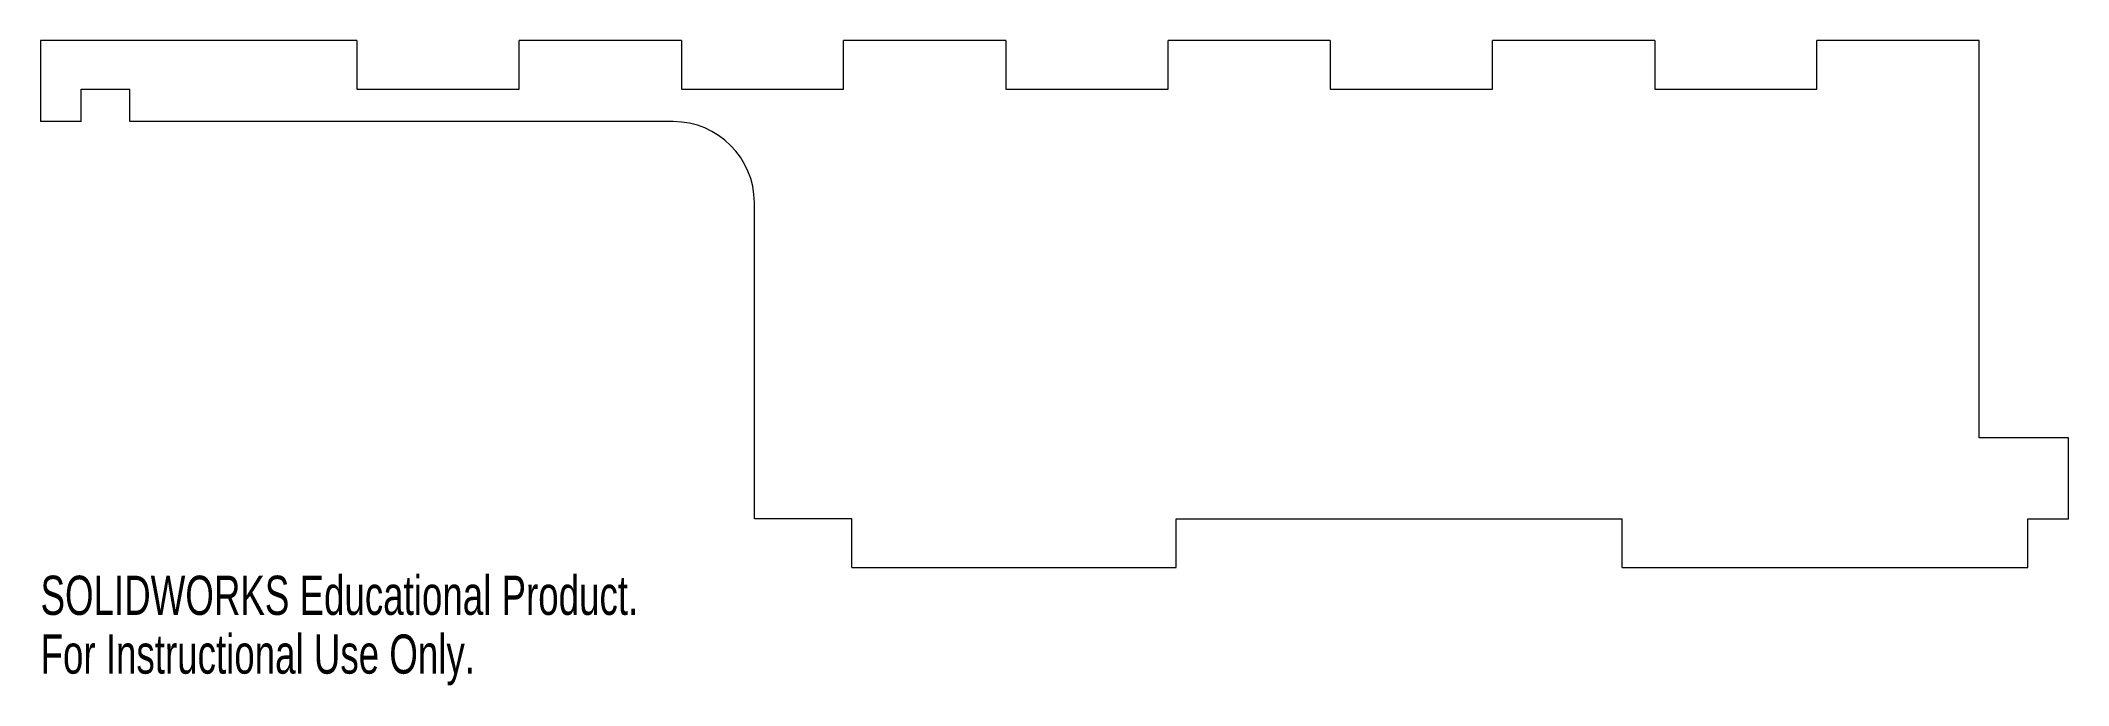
# Model space of a CAD drawing. Header units: millimetres. Extents: x 0 to 250, y -15 to 65.
import ezdxf

# ---------------------------------------------------------------- set-up
doc = ezdxf.new("R2010")
doc.units = ezdxf.units.MM
doc.styles.add('SLDTEXTSTYLE0', font='TXT', dxfattribs={"width": 0.7})

msp = doc.modelspace()

# ---------------------------------------------------------------- linework, layer by layer
at = {"color": 7, "linetype": 'Continuous', "lineweight": 15}
for p, q in [((39, 65), (0, 65)), ((0, 65), (0, 55)), ((39, 65), (39, 59)), ((79, 65), (59, 65)), ((59, 59), (59, 65)), ((79, 65), (79, 59)), ((119, 65), (99, 65)), ((99, 59), (99, 65)), ((119, 65), (119, 59)), ((159, 65), (139, 65)), ((139, 59), (139, 65)), ((159, 65), (159, 59)), ((179, 59), (179, 65)), ((199, 65), (179, 65)), ((199, 65), (199, 59)), ((239, 65), (219, 65)), ((219, 59), (219, 65)), ((239, 16), (239, 65)), ((5, 55), (5, 59)), ((5, 59), (11, 59)), ((11, 55), (11, 59)), ((39, 59), (59, 59)), ((79, 59), (99, 59)), ((119, 59), (139, 59)), ((159, 59), (179, 59)), ((199, 59), (219, 59)), ((5, 55), (0, 55)), ((78, 55), (11, 55)), ((88, 6), (88, 45)), ((250, 16), (239, 16)), ((250, 6), (250, 16)), ((100, 6), (88, 6)), ((100, 0), (100, 6)), ((140, 0), (140, 6)), ((140, 6), (195, 6)), ((195, 0), (195, 6)), ((245, 0), (245, 6)), ((245, 6), (250, 6)), ((100, 0), (140, 0)), ((195, 0), (245, 0))]:
    msp.add_line(p, q, dxfattribs=at)
msp.add_arc((78, 45), 10, 0, 90, dxfattribs=at)

# ---------------------------------------------------------------- texts
at = {"color": 7, "linetype": 'Continuous', "char_height": 4.8336, "attachment_point": 1, "style": 'SLDTEXTSTYLE0'}
for s, insert in [('SOLIDWORKS Educational Product.', (0, -1.02)), ('For Instructional Use Only.', (0, -8.27))]:
    msp.add_mtext(s, dxfattribs=dict(at, insert=insert))

doc.saveas('drawing.dxf')
